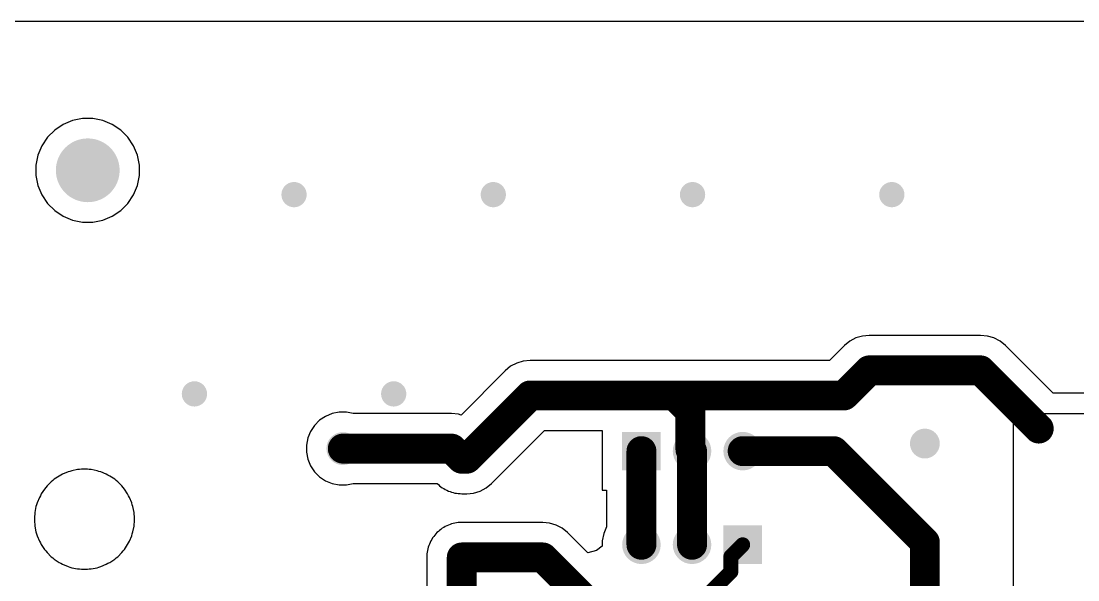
# Model space of a CAD drawing. Header units: inches. Extents: x 4.53 to 13.89, y 0.79 to 10.58.
# Drawn here: x 6.547 to 8.635, y 9.475 to 10.579 of the extents above; entities that cross this region are included whole.
import ezdxf

# ---------------------------------------------------------------- set-up
doc = ezdxf.new("R2010")
doc.units = ezdxf.units.IN
doc.header["$MEASUREMENT"] = 0
for name, color, linetype in [('Pad Holes', 156, 'Continuous'), ('Top Layer', 1, 'Continuous'), ('Via Holes', 16, 'Continuous')]:
    doc.layers.add(name, color=color, linetype=linetype)

# ---------------------------------------------------------------- blocks, each defined once
blk = doc.blocks.new('HEATSINK_HS_6835_21')
at = {"layer": 'Pad Holes'}
h = blk.add_hatch(color=7, dxfattribs=at)
edge = h.paths.add_edge_path()
edge.add_arc((0.1441, 0.4272), 0.063, 0, 360)
blk = doc.blocks.new('TO254P1009X445X1985_3_34')
at = {"layer": 'Pad Holes'}
h = blk.add_hatch(color=7, dxfattribs=at)
edge = h.paths.add_edge_path()
edge.add_arc((-0.1, 0), 0.0254, 0, 360)
h = blk.add_hatch(color=7, dxfattribs=at)
edge = h.paths.add_edge_path()
edge.add_arc((0, 0), 0.0254, 0, 360)
h = blk.add_hatch(color=7, dxfattribs=at)
edge = h.paths.add_edge_path()
edge.add_arc((0.1, 0), 0.0254, 0, 360)
at = {"layer": 'Top Layer'}
blk.add_hatch(color=1, dxfattribs=at).paths.add_polyline_path([(-0.1381, 0.0381), (-0.0619, 0.0381), (-0.0619, -0.0381), (-0.1381, -0.0381)])
h = blk.add_hatch(color=1, dxfattribs=at)
edge = h.paths.add_edge_path()
edge.add_arc((0, 0), 0.0381, 0, 360)
h = blk.add_hatch(color=1, dxfattribs=at)
edge = h.paths.add_edge_path()
edge.add_arc((0.1, 0), 0.0381, 0, 360)
blk = doc.blocks.new('TO254P1009X445X1985_3_163')
at = {"layer": 'Pad Holes'}
h = blk.add_hatch(color=7, dxfattribs=at)
edge = h.paths.add_edge_path()
edge.add_arc((-0.1, 0), 0.0254, 0, 360)
h = blk.add_hatch(color=7, dxfattribs=at)
edge = h.paths.add_edge_path()
edge.add_arc((0, 0), 0.0254, 0, 360)
h = blk.add_hatch(color=7, dxfattribs=at)
edge = h.paths.add_edge_path()
edge.add_arc((0.1, 0), 0.0254, 0, 360)
at = {"layer": 'Top Layer'}
blk.add_hatch(color=1, dxfattribs=at).paths.add_polyline_path([(-0.1381, 0.0381), (-0.0619, 0.0381), (-0.0619, -0.0381), (-0.1381, -0.0381)])
h = blk.add_hatch(color=1, dxfattribs=at)
edge = h.paths.add_edge_path()
edge.add_arc((0, 0), 0.0381, 0, 360)
h = blk.add_hatch(color=1, dxfattribs=at)
edge = h.paths.add_edge_path()
edge.add_arc((0.1, 0), 0.0381, 0, 360)
blk = doc.blocks.new('RES_2W_VERTICAL_166')
at = {"layer": 'Pad Holes'}
h = blk.add_hatch(color=7, dxfattribs=at)
edge = h.paths.add_edge_path()
edge.add_arc((0, 0), 0.0197, 0, 360)
h = blk.add_hatch(color=7, dxfattribs=at)
edge = h.paths.add_edge_path()
edge.add_arc((0.195, 0), 0.0197, 0, 360)
at = {"layer": 'Top Layer'}
h = blk.add_hatch(color=1, dxfattribs=at)
edge = h.paths.add_edge_path()
edge.add_arc((0, 0), 0.0295, 0, 360)
h = blk.add_hatch(color=1, dxfattribs=at)
edge = h.paths.add_edge_path()
edge.add_arc((0.195, 0), 0.0295, 0, 360)
blk = doc.blocks.new('RES_2W_VERTICAL_168')
at = {"layer": 'Pad Holes'}
h = blk.add_hatch(color=7, dxfattribs=at)
edge = h.paths.add_edge_path()
edge.add_arc((0, 0), 0.0197, 0, 360)
h = blk.add_hatch(color=7, dxfattribs=at)
edge = h.paths.add_edge_path()
edge.add_arc((0.195, 0), 0.0197, 0, 360)
at = {"layer": 'Top Layer'}
h = blk.add_hatch(color=1, dxfattribs=at)
edge = h.paths.add_edge_path()
edge.add_arc((0, 0), 0.0295, 0, 360)
h = blk.add_hatch(color=1, dxfattribs=at)
edge = h.paths.add_edge_path()
edge.add_arc((0.195, 0), 0.0295, 0, 360)
blk = doc.blocks.new('CAP_PANASSONIC_1U_450V_169')
at = {"layer": 'Pad Holes'}
h = blk.add_hatch(color=7, dxfattribs=at)
edge = h.paths.add_edge_path()
edge.add_arc((0, 0), 0.02, 0, 360)
h = blk.add_hatch(color=7, dxfattribs=at)
edge = h.paths.add_edge_path()
edge.add_arc((0.59, 0), 0.02, 0, 360)
at = {"layer": 'Top Layer'}
h = blk.add_hatch(color=1, dxfattribs=at)
edge = h.paths.add_edge_path()
edge.add_arc((0, 0), 0.0325, 0, 360)
h = blk.add_hatch(color=1, dxfattribs=at)
edge = h.paths.add_edge_path()
edge.add_arc((0.59, 0), 0.0325, 0, 360)

msp = doc.modelspace()

# ---------------------------------------------------------------- hatches: boundary and pattern name
at = {"layer": 'Top Layer'}
h = msp.add_hatch(color=1, dxfattribs=at)
edge = h.paths.add_edge_path()
edge.add_arc((7.0866, 10.2362), 0.025, 0, 360)
h = msp.add_hatch(color=1, dxfattribs=at)
edge = h.paths.add_edge_path()
edge.add_arc((7.4803, 10.2362), 0.025, 0, 360)
h = msp.add_hatch(color=1, dxfattribs=at)
edge = h.paths.add_edge_path()
edge.add_arc((7.874, 10.2362), 0.025, 0, 360)
h = msp.add_hatch(color=1, dxfattribs=at)
edge = h.paths.add_edge_path()
edge.add_arc((8.2677, 10.2362), 0.025, 0, 360)
h = msp.add_hatch(color=1, dxfattribs=at)
edge = h.paths.add_edge_path()
edge.add_arc((6.8898, 9.8425), 0.025, 0, 360)
h = msp.add_hatch(color=1, dxfattribs=at)
edge = h.paths.add_edge_path()
edge.add_arc((7.2835, 9.8425), 0.025, 0, 360)
at = {"layer": 'Via Holes'}
h = msp.add_hatch(color=7, dxfattribs=at)
edge = h.paths.add_edge_path()
edge.add_arc((7.0866, 10.2362), 0.014, 0, 360)
h = msp.add_hatch(color=7, dxfattribs=at)
edge = h.paths.add_edge_path()
edge.add_arc((7.4803, 10.2362), 0.014, 0, 360)
h = msp.add_hatch(color=7, dxfattribs=at)
edge = h.paths.add_edge_path()
edge.add_arc((7.874, 10.2362), 0.014, 0, 360)
h = msp.add_hatch(color=7, dxfattribs=at)
edge = h.paths.add_edge_path()
edge.add_arc((8.2677, 10.2362), 0.014, 0, 360)
h = msp.add_hatch(color=7, dxfattribs=at)
edge = h.paths.add_edge_path()
edge.add_arc((6.8898, 9.8425), 0.014, 0, 360)
h = msp.add_hatch(color=7, dxfattribs=at)
edge = h.paths.add_edge_path()
edge.add_arc((7.2835, 9.8425), 0.014, 0, 360)

# ---------------------------------------------------------------- linework, layer by layer
at = {"layer": 'Top Layer'}
for p, q in [((6.2787, 10.579), (12.1465, 10.579)), ((6.6491, 10.3827), (6.6305, 10.375)), ((6.6689, 10.3866), (6.6491, 10.3827)), ((6.6891, 10.3866), (6.6689, 10.3866)), ((6.7088, 10.3827), (6.6891, 10.3866)), ((6.7275, 10.375), (6.7088, 10.3827)), ((6.6137, 10.3638), (6.5995, 10.3495)), ((6.6305, 10.375), (6.6137, 10.3638)), ((6.7442, 10.3638), (6.7275, 10.375)), ((6.7585, 10.3495), (6.7442, 10.3638)), ((6.5995, 10.3495), (6.5883, 10.3328)), ((6.7697, 10.3328), (6.7585, 10.3495)), ((6.5883, 10.3328), (6.5805, 10.3141)), ((6.7774, 10.3141), (6.7697, 10.3328)), ((6.5805, 10.3141), (6.5766, 10.2944)), ((6.5766, 10.2944), (6.5766, 10.2742)), ((6.7813, 10.2944), (6.7774, 10.3141)), ((6.7813, 10.2742), (6.7813, 10.2944)), ((6.5766, 10.2742), (6.5805, 10.2544)), ((6.7774, 10.2544), (6.7813, 10.2742)), ((6.5805, 10.2544), (6.5883, 10.2358)), ((6.7697, 10.2358), (6.7774, 10.2544)), ((6.5883, 10.2358), (6.5995, 10.219)), ((6.7585, 10.219), (6.7697, 10.2358)), ((6.5995, 10.219), (6.6137, 10.2048)), ((6.7442, 10.2048), (6.7585, 10.219)), ((6.6137, 10.2048), (6.6305, 10.1936)), ((6.6305, 10.1936), (6.6491, 10.1858)), ((6.7088, 10.1858), (6.7275, 10.1936)), ((6.7275, 10.1936), (6.7442, 10.2048)), ((6.6491, 10.1858), (6.6689, 10.1819)), ((6.6689, 10.1819), (6.6891, 10.1819)), ((6.6891, 10.1819), (6.7088, 10.1858)), ((8.1845, 9.9466), (8.174, 9.938)), ((8.1965, 9.953), (8.1845, 9.9466)), ((8.2095, 9.9569), (8.1965, 9.953)), ((8.223, 9.9582), (8.2095, 9.9569)), ((8.443, 9.9582), (8.223, 9.9582)), ((8.4565, 9.9569), (8.443, 9.9582)), ((8.4695, 9.953), (8.4565, 9.9569)), ((8.4815, 9.9466), (8.4695, 9.953)), ((8.492, 9.938), (8.4815, 9.9466)), ((8.174, 9.938), (8.1448, 9.9087)), ((8.5862, 9.8437), (8.492, 9.938)), ((7.5145, 9.897), (7.504, 9.8884)), ((7.5265, 9.9034), (7.5145, 9.897)), ((7.5395, 9.9073), (7.5265, 9.9034)), ((7.553, 9.9087), (7.5395, 9.9073)), ((8.1448, 9.9087), (7.553, 9.9087)), ((7.504, 9.8884), (7.4165, 9.8008)), ((9.9154, 9.8437), (8.5862, 9.8437)), ((7.149, 9.7981), (7.1372, 9.7903)), ((7.162, 9.8035), (7.149, 9.7981)), ((7.1759, 9.8063), (7.162, 9.8035)), ((7.1901, 9.8063), (7.1759, 9.8063)), ((7.2033, 9.8037), (7.1901, 9.8063)), ((7.398, 9.8037), (7.2033, 9.8037)), ((7.4115, 9.8023), (7.398, 9.8037)), ((7.4165, 9.8008), (7.4115, 9.8023)), ((8.508, 8.7793), (8.508, 9.804)), ((8.508, 9.804), (9.9154, 9.804)), ((7.1272, 9.7802), (7.1193, 9.7685)), ((7.1372, 9.7903), (7.1272, 9.7802)), ((7.1139, 9.7554), (7.1111, 9.7415)), ((7.1193, 9.7685), (7.1139, 9.7554)), ((7.477, 9.6655), (7.5817, 9.7702)), ((7.5817, 9.7702), (7.6955, 9.7702)), ((7.6955, 9.7702), (7.6955, 9.652)), ((7.1111, 9.7415), (7.1111, 9.7274)), ((7.1111, 9.7274), (7.1139, 9.7135)), ((7.1139, 9.7135), (7.1193, 9.7004)), ((6.64, 9.6883), (6.6293, 9.6839)), ((6.6438, 9.6893), (6.64, 9.6883)), ((6.6475, 9.6906), (6.6438, 9.6893)), ((6.6589, 9.6929), (6.6475, 9.6906)), ((6.6628, 9.6931), (6.6589, 9.6929)), ((6.6666, 9.6936), (6.6628, 9.6931)), ((6.6783, 9.6936), (6.6666, 9.6936)), ((6.6821, 9.6931), (6.6783, 9.6936)), ((6.686, 9.6929), (6.6821, 9.6931)), ((6.6974, 9.6906), (6.686, 9.6929)), ((6.7011, 9.6893), (6.6974, 9.6906)), ((6.7049, 9.6883), (6.7011, 9.6893)), ((6.7156, 9.6839), (6.7049, 9.6883)), ((7.1193, 9.7004), (7.1272, 9.6886)), ((7.1272, 9.6886), (7.1372, 9.6786)), ((6.6067, 9.6688), (6.5985, 9.6606)), ((6.6098, 9.6712), (6.6067, 9.6688)), ((6.6127, 9.6738), (6.6098, 9.6712)), ((6.6224, 9.6802), (6.6127, 9.6738)), ((6.6259, 9.6819), (6.6224, 9.6802)), ((6.6293, 9.6839), (6.6259, 9.6819)), ((6.719, 9.6819), (6.7156, 9.6839)), ((6.7225, 9.6802), (6.719, 9.6819)), ((6.7322, 9.6738), (6.7225, 9.6802)), ((6.7351, 9.6712), (6.7322, 9.6738)), ((6.7382, 9.6688), (6.7351, 9.6712)), ((6.7464, 9.6606), (6.7382, 9.6688)), ((7.1372, 9.6786), (7.149, 9.6707)), ((7.149, 9.6707), (7.162, 9.6653)), ((6.5936, 9.6546), (6.5871, 9.6449)), ((6.5961, 9.6575), (6.5936, 9.6546)), ((6.5985, 9.6606), (6.5961, 9.6575)), ((6.7488, 9.6575), (6.7464, 9.6606)), ((6.7513, 9.6546), (6.7488, 9.6575)), ((6.7578, 9.6449), (6.7513, 9.6546)), ((7.162, 9.6653), (7.1759, 9.6626)), ((7.1759, 9.6626), (7.1901, 9.6626)), ((7.1901, 9.6626), (7.2033, 9.6652)), ((7.2033, 9.6652), (7.3694, 9.6652)), ((7.3694, 9.6652), (7.3717, 9.6633)), ((7.3717, 9.6633), (7.3741, 9.6609)), ((7.3741, 9.6609), (7.3769, 9.659)), ((7.3769, 9.659), (7.3795, 9.6569)), ((7.3795, 9.6569), (7.3825, 9.6553)), ((7.3825, 9.6553), (7.3854, 9.6534)), ((7.3854, 9.6534), (7.3885, 9.6521)), ((7.3885, 9.6521), (7.3915, 9.6505)), ((7.3915, 9.6505), (7.3948, 9.6495)), ((7.3948, 9.6495), (7.3979, 9.6482)), ((7.3979, 9.6482), (7.4012, 9.6475)), ((7.4012, 9.6475), (7.4045, 9.6465)), ((7.4045, 9.6465), (7.4079, 9.6462)), ((7.428, 9.6452), (7.4415, 9.6465)), ((7.4415, 9.6465), (7.4545, 9.6505)), ((7.4545, 9.6505), (7.4665, 9.6569)), ((7.4665, 9.6569), (7.477, 9.6655)), ((7.6955, 9.652), (7.7038, 9.652)), ((7.7038, 9.652), (7.7038, 9.5797)), ((6.579, 9.6273), (6.578, 9.6235)), ((6.5834, 9.638), (6.579, 9.6273)), ((6.5854, 9.6414), (6.5834, 9.638)), ((6.5871, 9.6449), (6.5854, 9.6414)), ((6.7595, 9.6414), (6.7578, 9.6449)), ((6.7615, 9.638), (6.7595, 9.6414)), ((6.7659, 9.6273), (6.7615, 9.638)), ((6.7669, 9.6235), (6.7659, 9.6273)), ((7.4079, 9.6462), (7.4112, 9.6455)), ((7.4112, 9.6455), (7.4146, 9.6455)), ((7.4146, 9.6455), (7.418, 9.6452)), ((7.418, 9.6452), (7.428, 9.6452)), ((6.5742, 9.6045), (6.5737, 9.6007)), ((6.5744, 9.6084), (6.5742, 9.6045)), ((6.5767, 9.6198), (6.5744, 9.6084)), ((6.578, 9.6235), (6.5767, 9.6198)), ((6.7682, 9.6198), (6.7669, 9.6235)), ((6.7704, 9.6084), (6.7682, 9.6198)), ((6.7707, 9.6045), (6.7704, 9.6084)), ((6.7712, 9.6007), (6.7707, 9.6045)), ((6.5737, 9.6007), (6.5737, 9.589)), ((6.5737, 9.589), (6.5742, 9.5852)), ((6.5742, 9.5852), (6.5744, 9.5813)), ((6.7704, 9.5813), (6.7707, 9.5852)), ((6.7707, 9.5852), (6.7712, 9.589)), ((6.7712, 9.589), (6.7712, 9.6007)), ((7.3948, 9.5844), (7.3915, 9.5834)), ((7.3979, 9.5857), (7.3948, 9.5844)), ((7.4012, 9.5863), (7.3979, 9.5857)), ((7.4045, 9.5873), (7.4012, 9.5863)), ((7.4079, 9.5877), (7.4045, 9.5873)), ((7.4112, 9.5883), (7.4079, 9.5877)), ((7.4146, 9.5883), (7.4112, 9.5883)), ((7.418, 9.5887), (7.4146, 9.5883)), ((7.578, 9.5887), (7.418, 9.5887)), ((7.5915, 9.5873), (7.578, 9.5887)), ((7.6045, 9.5834), (7.5915, 9.5873)), ((6.5744, 9.5813), (6.5767, 9.5699)), ((6.5767, 9.5699), (6.578, 9.5662)), ((6.578, 9.5662), (6.579, 9.5624)), ((6.7659, 9.5624), (6.7669, 9.5662)), ((6.7669, 9.5662), (6.7682, 9.5699)), ((6.7682, 9.5699), (6.7704, 9.5813)), ((7.3645, 9.5634), (7.3626, 9.5605)), ((7.3669, 9.5658), (7.3645, 9.5634)), ((7.369, 9.5684), (7.3669, 9.5658)), ((7.3717, 9.5705), (7.369, 9.5684)), ((7.3741, 9.5729), (7.3717, 9.5705)), ((7.3769, 9.5748), (7.3741, 9.5729)), ((7.3795, 9.577), (7.3769, 9.5748)), ((7.3825, 9.5786), (7.3795, 9.577)), ((7.3854, 9.5805), (7.3825, 9.5786)), ((7.3885, 9.5818), (7.3854, 9.5805)), ((7.3915, 9.5834), (7.3885, 9.5818)), ((7.6165, 9.577), (7.6045, 9.5834)), ((7.627, 9.5684), (7.6165, 9.577)), ((7.6671, 9.5282), (7.627, 9.5684)), ((7.6985, 9.567), (7.6955, 9.5521)), ((7.7038, 9.5797), (7.6985, 9.567)), ((6.579, 9.5624), (6.5834, 9.5517)), ((6.5834, 9.5517), (6.5854, 9.5483)), ((6.5854, 9.5483), (6.5871, 9.5448)), ((6.5871, 9.5448), (6.5936, 9.5352)), ((6.7513, 9.5352), (6.7578, 9.5448)), ((6.7578, 9.5448), (6.7595, 9.5483)), ((6.7595, 9.5483), (6.7615, 9.5517)), ((6.7615, 9.5517), (6.7659, 9.5624)), ((7.3531, 9.5427), (7.3518, 9.5395)), ((7.354, 9.5459), (7.3531, 9.5427)), ((7.3556, 9.5489), (7.354, 9.5459)), ((7.3569, 9.5521), (7.3556, 9.5489)), ((7.3588, 9.5549), (7.3569, 9.5521)), ((7.3604, 9.5579), (7.3588, 9.5549)), ((7.3626, 9.5605), (7.3604, 9.5579)), ((7.6955, 9.5521), (7.6955, 9.5416)), ((6.5936, 9.5352), (6.5961, 9.5322)), ((6.5961, 9.5322), (6.5985, 9.5291)), ((6.5985, 9.5291), (6.6067, 9.5209)), ((6.7382, 9.5209), (6.7464, 9.5291)), ((6.7464, 9.5291), (6.7488, 9.5322)), ((6.7488, 9.5322), (6.7513, 9.5352)), ((7.3491, 9.5228), (7.3488, 9.5194)), ((7.3498, 9.5296), (7.3491, 9.5262)), ((7.3491, 9.5262), (7.3491, 9.5228)), ((7.3501, 9.5329), (7.3498, 9.5296)), ((7.3511, 9.5362), (7.3501, 9.5329)), ((7.3518, 9.5395), (7.3511, 9.5362)), ((7.6842, 9.5334), (7.6671, 9.5282)), ((7.6955, 9.5416), (7.6842, 9.5334)), ((6.6067, 9.5209), (6.6098, 9.5185)), ((6.6098, 9.5185), (6.6127, 9.516)), ((6.6127, 9.516), (6.6224, 9.5095)), ((6.6224, 9.5095), (6.6259, 9.5078)), ((6.6259, 9.5078), (6.6293, 9.5058)), ((6.6293, 9.5058), (6.64, 9.5014)), ((6.64, 9.5014), (6.6438, 9.5004)), ((6.6438, 9.5004), (6.6475, 9.4991)), ((6.6974, 9.4991), (6.7011, 9.5004)), ((6.7011, 9.5004), (6.7049, 9.5014)), ((6.7049, 9.5014), (6.7156, 9.5058)), ((6.7156, 9.5058), (6.719, 9.5078)), ((6.719, 9.5078), (6.7225, 9.5095)), ((6.7225, 9.5095), (6.7322, 9.516)), ((6.7322, 9.516), (6.7351, 9.5185)), ((6.7351, 9.5185), (6.7382, 9.5209)), ((7.3488, 9.5194), (7.3488, 9.4229)), ((6.6475, 9.4991), (6.6589, 9.4969)), ((6.6589, 9.4969), (6.6628, 9.4966)), ((6.6628, 9.4966), (6.6666, 9.4961)), ((6.6666, 9.4961), (6.6783, 9.4961)), ((6.6783, 9.4961), (6.6821, 9.4966)), ((6.6821, 9.4966), (6.686, 9.4969)), ((6.686, 9.4969), (6.6974, 9.4991))]:
    msp.add_line(p, q, dxfattribs=at)
for points in [[(8.1734, 9.8394, 0.0591, 0.0591, 0), (8.223, 9.889, 0.0591, 0.0591, 0)], [(8.223, 9.889, 0.0591, 0.0591, 0), (8.443, 9.889, 0.0591, 0.0591, 0)], [(8.443, 9.889, 0.0591, 0.0591, 0), (8.558, 9.774, 0.0591, 0.0591, 0)], [(7.428, 9.7144, 0.0591, 0.0591, 0), (7.553, 9.8394, 0.0591, 0.0591, 0)], [(7.553, 9.8394, 0.0591, 0.0591, 0), (7.838, 9.8394, 0.0591, 0.0591, 0)], [(7.838, 9.8394, 0.0591, 0.0591, 0), (7.8697, 9.8077, 0.0591, 0.0591, 0)], [(7.838, 9.8394, 0.0591, 0.0591, 0), (8.1734, 9.8394, 0.0591, 0.0591, 0)], [(7.8697, 9.7327, 0.0591, 0.0591, 0), (7.8697, 9.8077, 0.0591, 0.0591, 0)], [(7.183, 9.7344, 0.0591, 0.0591, 0), (7.398, 9.7344, 0.0591, 0.0591, 0)], [(7.398, 9.7344, 0.0591, 0.0591, 0), (7.418, 9.7144, 0.0591, 0.0591, 0)], [(7.773, 9.5444, 0.0591, 0.0591, 0), (7.773, 9.7294, 0.0591, 0.0591, 0)], [(7.8697, 9.7327, 0.0591, 0.0591, 0), (7.873, 9.7294, 0.0591, 0.0591, 0)], [(7.873, 9.5444, 0.0591, 0.0591, 0), (7.873, 9.7294, 0.0591, 0.0591, 0)], [(7.973, 9.7294, 0.0591, 0.0591, 0), (8.153, 9.7294, 0.0591, 0.0591, 0)], [(8.153, 9.7294, 0.0591, 0.0591, 0), (8.333, 9.5494, 0.0591, 0.0591, 0)], [(7.418, 9.7144, 0.0591, 0.0591, 0), (7.428, 9.7144, 0.0591, 0.0591, 0)], [(8.333, 9.4044, 0.0591, 0.0591, 0), (8.333, 9.5494, 0.0591, 0.0591, 0)], [(7.418, 9.5194, 0.0591, 0.0591, 0), (7.578, 9.5194, 0.0591, 0.0591, 0)], [(7.418, 9.3522, 0.0591, 0.0591, 0), (7.418, 9.5194, 0.0591, 0.0591, 0)], [(7.578, 9.5194, 0.0591, 0.0591, 0), (7.683, 9.4144, 0.0591, 0.0591, 0)], [(7.9497, 9.5211, 0.0295, 0.0295, 0), (7.973, 9.5444, 0.0295, 0.0295, 0)], [(7.9497, 9.4911, 0.0295, 0.0295, 0), (7.9497, 9.5211, 0.0295, 0.0295, 0)], [(7.873, 9.4144, 0.0295, 0.0295, 0), (7.9497, 9.4911, 0.0295, 0.0295, 0)]]:
    msp.add_lwpolyline(points, format="xyseb", dxfattribs=at)
for points in [[(8.2082, 9.889, 0.0295, 0.0295, 1), (8.2378, 9.889, 0.0295, 0.0295, 1)], [(8.2082, 9.889, 0.0295, 0.0295, 1), (8.2378, 9.889, 0.0295, 0.0295, 1)], [(8.4282, 9.889, 0.0295, 0.0295, 1), (8.4578, 9.889, 0.0295, 0.0295, 1)], [(8.4282, 9.889, 0.0295, 0.0295, 1), (8.4578, 9.889, 0.0295, 0.0295, 1)], [(7.5382, 9.8394, 0.0295, 0.0295, 1), (7.5678, 9.8394, 0.0295, 0.0295, 1)], [(7.5382, 9.8394, 0.0295, 0.0295, 1), (7.5678, 9.8394, 0.0295, 0.0295, 1)], [(7.8232, 9.8394, 0.0295, 0.0295, 1), (7.8528, 9.8394, 0.0295, 0.0295, 1)], [(7.8232, 9.8394, 0.0295, 0.0295, 1), (7.8528, 9.8394, 0.0295, 0.0295, 1)], [(7.8232, 9.8394, 0.0295, 0.0295, 1), (7.8528, 9.8394, 0.0295, 0.0295, 1)], [(8.1587, 9.8394, 0.0295, 0.0295, 1), (8.1882, 9.8394, 0.0295, 0.0295, 1)], [(8.1587, 9.8394, 0.0295, 0.0295, 1), (8.1882, 9.8394, 0.0295, 0.0295, 1)], [(7.855, 9.8077, 0.0295, 0.0295, 1), (7.8845, 9.8077, 0.0295, 0.0295, 1)], [(7.855, 9.8077, 0.0295, 0.0295, 1), (7.8845, 9.8077, 0.0295, 0.0295, 1)], [(8.5432, 9.774, 0.0295, 0.0295, 1), (8.5728, 9.774, 0.0295, 0.0295, 1)], [(7.1682, 9.7344, 0.0295, 0.0295, 1), (7.1978, 9.7344, 0.0295, 0.0295, 1)], [(7.3832, 9.7344, 0.0295, 0.0295, 1), (7.4128, 9.7344, 0.0295, 0.0295, 1)], [(7.3832, 9.7344, 0.0295, 0.0295, 1), (7.4128, 9.7344, 0.0295, 0.0295, 1)], [(7.7582, 9.7294, 0.0295, 0.0295, 1), (7.7878, 9.7294, 0.0295, 0.0295, 1)], [(7.855, 9.7327, 0.0295, 0.0295, 1), (7.8845, 9.7327, 0.0295, 0.0295, 1)], [(7.855, 9.7327, 0.0295, 0.0295, 1), (7.8845, 9.7327, 0.0295, 0.0295, 1)], [(7.8582, 9.7294, 0.0295, 0.0295, 1), (7.8878, 9.7294, 0.0295, 0.0295, 1)], [(7.8582, 9.7294, 0.0295, 0.0295, 1), (7.8878, 9.7294, 0.0295, 0.0295, 1)], [(7.9582, 9.7294, 0.0295, 0.0295, 1), (7.9878, 9.7294, 0.0295, 0.0295, 1)], [(8.1382, 9.7294, 0.0295, 0.0295, 1), (8.1678, 9.7294, 0.0295, 0.0295, 1)], [(8.1382, 9.7294, 0.0295, 0.0295, 1), (8.1678, 9.7294, 0.0295, 0.0295, 1)], [(7.4032, 9.7144, 0.0295, 0.0295, 1), (7.4328, 9.7144, 0.0295, 0.0295, 1)], [(7.4032, 9.7144, 0.0295, 0.0295, 1), (7.4328, 9.7144, 0.0295, 0.0295, 1)], [(7.4132, 9.7144, 0.0295, 0.0295, 1), (7.4428, 9.7144, 0.0295, 0.0295, 1)], [(7.4132, 9.7144, 0.0295, 0.0295, 1), (7.4428, 9.7144, 0.0295, 0.0295, 1)], [(7.7582, 9.5444, 0.0295, 0.0295, 1), (7.7878, 9.5444, 0.0295, 0.0295, 1)], [(7.8582, 9.5444, 0.0295, 0.0295, 1), (7.8878, 9.5444, 0.0295, 0.0295, 1)], [(8.3182, 9.5494, 0.0295, 0.0295, 1), (8.3478, 9.5494, 0.0295, 0.0295, 1)], [(8.3182, 9.5494, 0.0295, 0.0295, 1), (8.3478, 9.5494, 0.0295, 0.0295, 1)], [(7.4032, 9.5194, 0.0295, 0.0295, 1), (7.4328, 9.5194, 0.0295, 0.0295, 1)], [(7.4032, 9.5194, 0.0295, 0.0295, 1), (7.4328, 9.5194, 0.0295, 0.0295, 1)], [(7.5632, 9.5194, 0.0295, 0.0295, 1), (7.5928, 9.5194, 0.0295, 0.0295, 1)], [(7.5632, 9.5194, 0.0295, 0.0295, 1), (7.5928, 9.5194, 0.0295, 0.0295, 1)], [(7.9656, 9.5444, 0.0148, 0.0148, 1), (7.9804, 9.5444, 0.0148, 0.0148, 1)], [(7.9423, 9.5211, 0.0148, 0.0148, 1), (7.9571, 9.5211, 0.0148, 0.0148, 1)], [(7.9423, 9.5211, 0.0148, 0.0148, 1), (7.9571, 9.5211, 0.0148, 0.0148, 1)], [(7.9423, 9.4911, 0.0148, 0.0148, 1), (7.9571, 9.4911, 0.0148, 0.0148, 1)], [(7.9423, 9.4911, 0.0148, 0.0148, 1), (7.9571, 9.4911, 0.0148, 0.0148, 1)]]:
    msp.add_lwpolyline(points, format="xyseb", close=True, dxfattribs=at)

# ---------------------------------------------------------------- block references
for name, p in [('HEATSINK_HS_6835_21', (6.5349, 9.8571)), ('TO254P1009X445X1985_3_34', (7.873, 9.7294))]:
    msp.add_blockref(name, p)
for name, p, rotation in [('RES_2W_VERTICAL_166', (8.333, 9.5494), 90), ('CAP_PANASSONIC_1U_450V_169', (7.183, 9.1444), 90), ('RES_2W_VERTICAL_168', (7.418, 9.7144), 270), ('TO254P1009X445X1985_3_163', (7.873, 9.5444), 180)]:
    msp.add_blockref(name, p, dxfattribs=dict(rotation=rotation))

doc.saveas('drawing.dxf')
